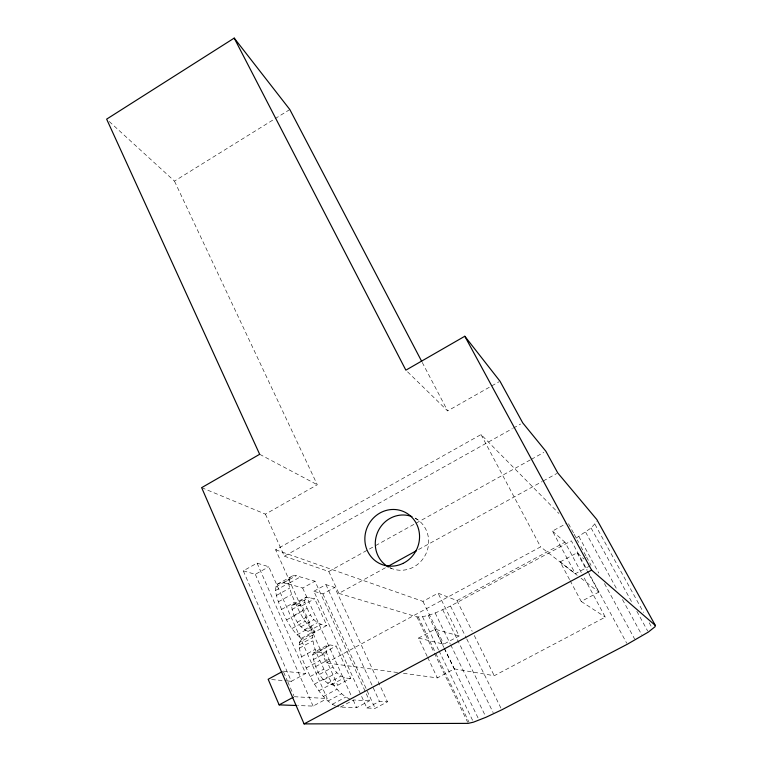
<?xml version="1.0" encoding="UTF-8"?>
<svg xmlns="http://www.w3.org/2000/svg" width="762" height="762" viewBox="0 0 762 762"><rect width="100%" height="100%" fill="white"/><g stroke="black" fill="none" stroke-linecap="round" stroke-linejoin="round"><path stroke-width="0.57" stroke-dasharray="3.81 2.86" d="M335.385 705.822C323.412 700.049 316.421 687.705 310.182 676.532C305.591 665.702 298.523 654.529 299.371 642.385L312.763 635.07L314.982 631.984L314.592 631.117C302.981 622.049 297.323 607.609 291.656 594.446C290.151 589.007 286.779 582.406 290.246 577.072L292.656 575.815L296.151 575.72L314.982 581.206L369.484 700.811L356.635 707.66L340.366 707.079L336.423 706.326M299.371 642.385L301.714 639.232L301.333 638.365C289.579 629.479 283.95 614.972 278.359 601.809C276.873 596.322 273.596 589.597 277.235 584.302L292.656 575.815M349.863 699.135C337.461 693.325 330.298 680.609 323.869 669.131C319.24 658.311 312.182 647.214 312.763 635.07M312.572 654.996L325.803 647.805L327.06 645.309L330.184 644.966L336.071 646.014L350.701 678.294L337.68 685.286C321.783 686.4 314.877 667.779 312.572 654.996L313.915 652.453L327.06 645.309M576.062 538.134L591.102 527.999L596.941 521.465M291.627 605.895L293.246 604.237L302.019 605.752L314.001 632.479C300.418 632.174 292.96 617.734 291.627 605.895L304.6 598.741L306.133 597.122L314.668 598.78L326.774 625.497L301.714 639.232M109.252 121.52L174.469 181.108L289.817 109.528M201.663 487.661L265.424 514.14L317.287 484.746L174.469 181.108M407.575 371.827L447.618 410.899L490.757 386.458M491.776 385.877L498.967 381.8M397.602 672.541L326.298 662.902L275.625 549.793L481.032 434.569L558.927 513.483M257.061 563.108L305.695 673.513L291.36 681.285L243.288 570.833L257.061 563.108L268.796 566.776L327.231 698.506L313.096 706.098L297.875 705.545M265.424 514.14L284.34 556.193L512.35 428.654M513.388 428.073L520.646 424.015M243.288 570.833L255.318 574.319L268.796 566.776M275.854 586.778L288.95 579.501M277.235 584.302L279.749 582.997L283.35 582.835L296.151 575.72M275.568 590.464L288.731 583.149M283.35 582.835L288.007 583.778L300.685 576.739M276.396 595.465L289.627 588.131M284.34 556.193L328.793 571.51L374.504 546.202M375.542 545.621L415.014 523.761M416.052 523.189L530.304 459.905M531.343 459.324L543.811 452.428M288.007 583.778L302.666 588.026L314.982 581.206M278.359 601.809L291.656 594.446M313.877 591.264L325.907 584.625L334.718 587.378L387.458 701.783L375.152 708.327L366.893 708.031L313.877 591.264L322.917 593.884L334.718 587.378M281.473 609.476L294.808 602.104M293.246 604.237L306.133 597.122M296.713 604.418L309.505 597.37M291.856 609.543L304.876 602.361L304.6 598.741M302.019 605.752L314.668 598.78M294.027 615.506L307.096 608.305L304.876 602.361M286.579 619.916L299.942 612.553M328.793 571.51L338.88 593.379L385.41 567.776M418.624 549.507L542.173 481.546M543.211 480.974L556.736 473.535M297.418 622.154L310.505 614.963C313.677 621.201 319.888 624.926 326.774 625.497M291.875 628.564L305.248 621.23M300.809 626.84L313.877 619.677M304.343 629.812L317.354 622.678M296.923 634.87L310.248 627.574M308.248 631.336L321.173 624.269M301.333 638.365L314.592 631.117M299.075 644.966L312.525 637.623M299.38 648.205L312.877 640.842M301.647 656.73L315.239 649.338M313.915 652.453L317.144 652.053L330.184 644.966M317.144 652.053L323.202 653.005L336.071 646.014M313.163 659.692L326.46 652.482L325.803 647.805M275.625 549.793L422.939 601.37L438.064 593.16L456.962 600.589L472.192 631.279M589.998 565.861L575.339 573.71L552.46 531.066L566.88 523.246M306.124 668.007L319.783 660.597M315.716 666.569L329.06 659.34L326.46 652.482M326.298 662.902L540.591 546.868L577.253 575.3M310.182 676.532L323.869 669.131M319.649 674.332L333.013 667.112C336.404 673.875 342.824 678.971 350.701 678.294M456.962 600.589L564.956 542.22L582.892 575.51M338.88 593.379L416.9 616.896C428.844 617.201 439.855 610.724 450.504 606.038L571.348 540.839L587.169 570.081M314.43 684.143L328.127 676.751M323.545 679.923L336.899 672.722M327.47 683.381L340.766 676.218M318.84 690.81L332.537 683.447M331.451 684.752L344.653 677.647M427.187 656.377L418.548 638.08L435.064 629.202L459.105 635.956L438.064 593.16M569.566 579.596L560.127 561.899L577.044 552.802L584.044 559.051M323.402 696.497L337.061 689.162M327.936 701.05L341.538 693.753M418.548 638.08L443.732 644.176L459.105 635.956M332.28 704.317L345.805 697.078M340.366 707.079L353.701 699.954L369.484 700.811M366.893 708.031L379.447 701.354L387.458 701.783M403.45 673.322L437.35 677.904L454.323 668.884L494.243 675.723L605.304 617.125L583.454 576.558M570.128 580.634L581.235 601.447L598.884 592.074L587.388 571.405M294.256 696.716L327.231 698.506M271.643 679.58L286.722 680.876M287.874 680.98L291.36 681.285M283.15 671.122L305.695 673.513M389.582 567.671L391.601 568.5M259.661 454.295L317.287 484.746M415.214 518.293L418.014 519.922M581.235 601.447L605.304 617.125M560.127 561.899L575.339 573.71M581.015 578.215L598.884 592.074M552.46 531.066L564.956 542.22M577.044 552.802L586.807 570.367M594.97 524.361L643.49 612.419M649.205 622.773L651.481 626.916M591.102 527.999L632.269 602.961M636.841 611.286L647.7 631.069M585.616 532.143L616.801 589.188M622.478 599.561L641.756 634.822M578.882 536.515L598.78 573.1M604.466 583.549L634.603 638.947M568.471 523.723L573.548 533.076M574.11 534.124L578.625 542.439M580.882 546.592L585.959 555.946M586.53 556.984L591.045 565.299M587.731 571.129L626.716 643.204M481.032 434.569L540.591 546.868M422.243 362.426L447.618 410.899M307.096 608.305L310.505 614.963M329.06 659.34L333.013 667.112M474.288 635.508L494.243 675.723M450.504 606.038L466.201 637.813M466.725 638.87L501.777 709.832M442.712 609.762L493.195 712.68M435.131 612.915L450.19 643.795M450.704 644.852L484.984 715.127M422.939 601.37L443.732 644.176M435.064 629.202L443.675 646.957M444.189 647.995L454.323 668.884M428.244 615.286L443.817 647.386M444.341 648.452L478.088 717.985M422.51 616.725L438.464 649.738M438.988 650.805L472.964 721.109M418.319 617.115L435.369 652.491M435.883 653.558L468.963 722.166M416.9 616.896L433.826 652.034M434.34 653.101L467.678 722.319M427.692 657.454L437.35 677.904M325.907 584.625L379.447 701.354M322.917 593.884L375.152 708.327M302.666 588.026L351.282 695.811M353.225 700.116L356.635 707.66M323.202 653.005L337.68 685.286M255.318 574.319L313.096 706.098M283.616 672.189L287.322 680.723M287.779 681.79L293.799 695.649M415.1 518.055A27.87 26.46 -66.2 0 1 425.396 554.955A27.87 26.46 -66.2 0 1 389.496 567.547"/><path stroke-width="1.14" d="M234.21 38.1L405.87 370.17L464.81 336.252L499.996 381.219L522.713 422.853L545.887 451.275L557.774 472.964L596.827 519.532L655.358 625.488L655.053 626.726L648.272 632.108L627.288 644.252L501.777 709.832L486.023 717.252L473.478 722.166L468.192 723.376L304.076 723.9L201.663 487.661L259.661 454.295L106.642 119.139L234.21 38.1L289.817 109.528L421.691 361.369M387.487 566.642L416.547 550.65M282.15 671.665L268.157 679.275L279.13 704.879L296.704 705.507M279.13 704.879L293.256 697.259M304.076 723.9L591.626 570.128L655.358 625.488M464.81 336.252L591.626 570.128M388.468 567.004A27.87 26.46 -66.2 0 1 378.009 531.39A27.87 26.46 -66.2 0 1 411.956 516.617M402.869 563.461A28.613 27.089 -65.7 0 0 408.68 514.502A28.613 27.089 -65.7 0 0 365.055 535.505A28.613 27.089 -65.7 0 0 402.869 563.461"/></g></svg>
